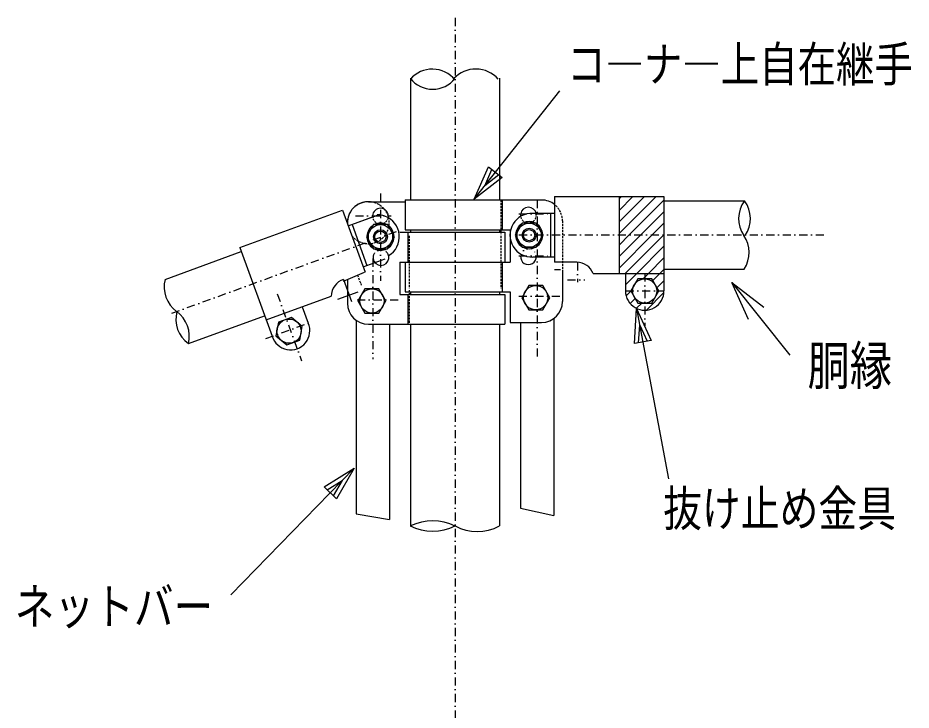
# Model space of a CAD drawing. Units: millimetres, scale not verified. Extents: x -4425 to 4425, y -3150 to 3150.
# Drawn here: x 991 to 2085, y -792 to 56 of the extents above; entities that cross this region are included whole.
import ezdxf
from ezdxf.enums import TextEntityAlignment as Align

# ---------------------------------------------------------------- set-up
doc = ezdxf.new("R2010")
doc.units = ezdxf.units.MM
doc.header["$LTSCALE"] = 20
for name, pattern in [('USER1', [1.01, 0.5, -0.25, 0.01, -0.25]), ('USER2', [0.1875, 0.125, -0.0625]), ('USER3', [0.26, 0.01, -0.25]), ('USER4', [1.27, 0.5, -0.25, 0.01, -0.25, 0.01, -0.25])]:
    doc.linetypes.add(name, pattern=pattern)
for name, color, linetype, lineweight in [('0-1_2', 7, 'Continuous', 25), ('0-2_1', 7, 'Continuous', 25), ('0-3_0', 7, 'Continuous', 25)]:
    doc.layers.add(name, color=color, linetype=linetype, lineweight=lineweight)
doc.styles.add('ＭＳ ゴシック', font='')
doc.styles.get('ＭＳ ゴシック').set_extended_font_data('MS Gothic')

# ---------------------------------------------------------------- blocks, each defined once
blk = doc.blocks.new('C11')
at = {"layer": '0-2_1', "color": 4}
blk.add_line((119560.5, 53094.6), (116540.5, 49993.9), dxfattribs=at)
blk.add_lwpolyline([(118824, 52639.4), (119560.5, 53094.6), (119124.9, 52346.4)], close=True, dxfattribs=at)
blk.add_lwpolyline([(118899.2, 52566.2), (119267.5, 52793.8), (119049.7, 52419.6)], dxfattribs=at)
blk = doc.blocks.new('C13')
at = {"layer": '0-2_1', "color": 4}
blk.add_line((122499.1, 59687.7), (124602.2, 62344.9), dxfattribs=at)
blk.add_lwpolyline([(123185.1, 60216.1), (122499.1, 59687.7), (122855.8, 60476.7)], close=True, dxfattribs=at)
blk.add_lwpolyline([(123102.7, 60281.2), (122759.8, 60017.1), (122938.1, 60411.6)], dxfattribs=at)
blk = doc.blocks.new('C14')
at = {"layer": '0-2_1', "color": 4}
blk.add_line((128813.4, 57642.3), (130236.4, 55863.6), dxfattribs=at)
blk.add_lwpolyline([(129225.7, 56742.7), (128813.4, 57642.3), (129600.5, 57042.6)], dxfattribs=at)
blk = doc.blocks.new('C12')
at = {"layer": '0-2_1', "color": 4}
blk.add_line((123744.2, 38877.2), (126733.6, 35861.3), dxfattribs=at)
blk.add_lwpolyline([(124186.4, 38132.7), (123744.2, 38877.2), (124484.7, 38428.4)], close=True, dxfattribs=at)
blk.add_lwpolyline([(124260.9, 38206.7), (124039.8, 38578.9), (124410.1, 38354.5)], dxfattribs=at)

msp = doc.modelspace()

# ---------------------------------------------------------------- linework, layer by layer
at = {"layer": '0-1_2'}
for p, q in [((1727.59, -165.25), (1730.48, -162.36)), ((1727.59, -179.39), (1744.62, -162.36)), ((1727.59, -193.53), (1758.76, -162.36)), ((1727.59, -207.67), (1772.91, -162.36)), ((1739.94, -209.47), (1782.59, -166.82)), ((1754.08, -209.47), (1782.59, -180.96)), ((1768.22, -209.47), (1782.59, -195.1)), ((1727.59, -221.82), (1739.94, -209.47)), ((1727.59, -235.96), (1754.08, -209.47)), ((1727.59, -250.1), (1768.22, -209.47)), ((1774.03, -274.37), (1782.59, -265.81)), ((1736.26, -283.86), (1741.94, -278.18)), ((1761.1, -301.44), (1782.39, -280.16)), ((1741, -293.26), (1747.12, -287.14)), ((1749.06, -299.34), (1755.48, -292.92))]:
    msp.add_line(p, q, dxfattribs=at)
for points in [[(1452.44, -211.67), (1443.87, -196.83), (1426.73, -196.83), (1418.16, -211.67), (1426.73, -226.52), (1443.87, -226.52)], [(1634.59, -209.74), (1626.01, -194.9), (1608.87, -194.9), (1600.3, -209.74), (1608.87, -224.59), (1626.01, -224.59)], [(1634.59, -209.74), (1626.01, -194.9), (1608.87, -194.9), (1600.3, -209.74), (1608.87, -224.59), (1626.01, -224.59)]]:
    msp.add_lwpolyline(points, close=True, dxfattribs=at)
for points in [[(1735.19, -256.64), (1782.36, -209.47), (1782.59, -209.24)], [(1735.45, -270.53), (1749.33, -256.64), (1782.59, -223.38)], [(1756.89, -263.23), (1759.02, -261.1), (1763.47, -256.64), (1782.59, -237.53)], [(1768.85, -265.41), (1777.62, -256.64), (1782.59, -251.67)]]:
    msp.add_lwpolyline(points, dxfattribs=at)
at = {"layer": '0-1_2', "color": 2}
for points in [[(1642.65, -286.34), (1634.08, -271.49), (1616.93, -271.49), (1608.36, -286.34), (1616.93, -301.18), (1634.08, -301.18)], [(1776.16, -278.07), (1767.59, -263.23), (1750.45, -263.23), (1741.88, -278.07), (1750.45, -292.92), (1767.59, -292.92)], [(1442.01, -290.29), (1433.44, -275.44), (1416.3, -275.44), (1407.73, -290.29), (1416.3, -305.14), (1433.44, -305.14)], [(1339.5, -321.46), (1326.37, -310.44), (1310.26, -316.31), (1307.28, -333.19), (1320.41, -344.21), (1336.52, -338.34)]]:
    msp.add_lwpolyline(points, close=True, dxfattribs=at)
at = {"layer": '0-1_2'}
for centre, radius in [((1435.3, -211.67), 14.85), ((1435.3, -211.67), 14.85), ((1617.44, -209.74), 14.85), ((1617.44, -209.74), 14.85), ((1435.3, -211.67), 6.86), ((1617.44, -209.74), 6.86), ((1617.44, -209.74), 6.86)]:
    msp.add_circle(centre, radius, dxfattribs=at)
at = {"layer": '0-1_2', "color": 4}
for centre in [(1435.3, -211.67), (1617.44, -209.74), (1617.44, -209.74)]:
    msp.add_circle(centre, 8.57, dxfattribs=at)
at = {"layer": '0-1_2', "color": 2}
for centre in [(1625.51, -286.34), (1625.51, -286.34), (1759.02, -278.07), (1424.87, -290.29), (1323.39, -327.33)]:
    msp.add_circle(centre, 14.85, dxfattribs=at)
at = {"layer": '0-1_2'}
msp.add_arc((1759.02, -278.07), 23.57, 180, 0.50484, dxfattribs=at)
at = {"layer": '0-2_1', "color": 4, "linetype": 'USER1'}
for p, q in [((1526.61, 56.49), (1526.61, -1384.28)), ((1435.18, -158.53), (1435.18, -265.67)), ((1435.18, -158.53), (1435.18, -265.67)), ((1627.23, -166.64), (1627.23, -361.63)), ((1627.23, -166.64), (1627.23, -361.63)), ((1404.59, -185.93), (1448.38, -185.93)), ((1404.59, -185.93), (1448.38, -185.93)), ((1604.75, -183.79), (1643.73, -183.79)), ((1604.75, -183.79), (1643.73, -183.79)), ((1179.61, -305.4), (1455.5, -204.98)), ((1604.84, -209.47), (1983.32, -209.47)), ((1425.81, -238.4), (1425.81, -361.63)), ((1425.81, -238.4), (1425.81, -361.63)), ((1604.75, -235.22), (1643.73, -235.22)), ((1604.75, -235.22), (1643.73, -235.22)), ((1676.52, -243.01), (1676.52, -267.36)), ((1676.52, -243.01), (1676.52, -267.36)), ((1648.66, -251.72), (1655.9, -251.72)), ((1648.66, -251.72), (1655.9, -251.72)), ((1759.02, -256.64), (1759.02, -320.98)), ((1664.37, -264.43), (1685.79, -264.43)), ((1664.37, -264.43), (1685.79, -264.43)), ((1308.84, -281.8), (1338.58, -363.5)), ((1308.84, -281.8), (1338.58, -363.5)), ((1604.75, -284.5), (1658.31, -284.5)), ((1604.75, -284.5), (1658.31, -284.5)), ((1735.64, -278.07), (1782.6, -278.07)), ((1735.64, -278.07), (1782.6, -278.07)), ((1406.64, -288.76), (1459.11, -288.76)), ((1406.64, -288.76), (1459.11, -288.76)), ((1295.02, -336.37), (1350.99, -316)), ((1295.02, -336.37), (1350.99, -316))]:
    msp.add_line(p, q, dxfattribs=at)
at = {"layer": '0-2_1'}
for p, q in [((1472.18, -17.22), (1472.18, -166.61)), ((1472.18, -17.22), (1472.18, -166.61)), ((1581.04, -17.22), (1581.04, -166.61)), ((1581.04, -17.22), (1581.04, -166.61)), ((1648.66, -162.36), (1648.66, -242.89)), ((1648.66, -162.36), (1782.59, -162.36)), ((1727.59, -162.36), (1727.59, -256.64)), ((1782.59, -162.36), (1782.59, -278.07)), ((1420.54, -168.76), (1465.45, -168.76)), ((1465.45, -166.61), (1632.68, -166.61)), ((1465.45, -166.61), (1465.45, -203.07)), ((1584.47, -166.61), (1584.47, -203.04)), ((1782.59, -167.69), (1881.39, -167.69)), ((1263.03, -224.87), (1388.89, -179.06)), ((1263.03, -224.87), (1388.89, -179.06)), ((1388.89, -179.06), (1416.51, -254.95)), ((1388.89, -179.06), (1416.51, -254.95)), ((1395.85, -198.19), (1434.94, -183.96)), ((1395.85, -198.19), (1432.29, -184.93)), ((1621.88, -182.72), (1648.66, -182.72)), ((1621.88, -182.72), (1648.66, -182.72)), ((1643.73, -182.72), (1643.73, -236.29)), ((1643.73, -182.72), (1643.73, -236.29)), ((1400.48, -196.5), (1418.8, -246.84)), ((1400.48, -196.5), (1418.8, -246.84)), ((1459.11, -206.26), (1587.68, -206.26)), ((1465.54, -203.04), (1594.11, -203.04)), ((1465.54, -203.04), (1594.11, -203.04)), ((1468.75, -206.26), (1468.75, -242.69)), ((1472.18, -203.04), (1472.18, -206.26)), ((1472.18, -203.04), (1472.18, -206.26)), ((1581.04, -203.04), (1581.04, -206.26)), ((1581.04, -203.04), (1581.04, -206.26)), ((1587.68, -206.26), (1587.68, -242.69)), ((1594.11, -203.04), (1594.11, -242.69)), ((1262.96, -224.93), (1302.54, -333.66)), ((1262.96, -224.93), (1302.54, -333.66)), ((1171.48, -263.89), (1264.78, -229.93)), ((1171.48, -263.89), (1264.78, -229.93)), ((1414.17, -248.53), (1441.16, -238.71)), ((1414.17, -248.53), (1441.16, -238.71)), ((1621.88, -236.29), (1648.66, -236.29)), ((1621.88, -236.29), (1648.66, -236.29)), ((1459.11, -242.69), (1587.68, -242.69)), ((1459.11, -242.69), (1459.11, -282.33)), ((1459.11, -242.69), (1594.11, -242.69)), ((1459.11, -242.69), (1587.68, -242.69)), ((1459.11, -242.69), (1459.11, -282.33)), ((1465.54, -242.69), (1465.54, -279.11)), ((1584.47, -242.69), (1584.47, -279.11)), ((1675.57, -242.89), (1648.66, -242.89)), ((1782.59, -251.26), (1881, -251.26)), ((1389.82, -265.94), (1415.93, -255.18)), ((1389.82, -265.94), (1415.93, -255.18)), ((1658.31, -252.15), (1658.31, -290.93)), ((1695.83, -256.64), (1782.59, -256.64)), ((1735.45, -256.64), (1735.45, -278.07)), ((1390.18, -264.06), (1399.93, -290.85)), ((1390.18, -264.06), (1399.93, -290.85)), ((1394.73, -263.91), (1394.73, -293.07)), ((1394.73, -263.91), (1394.73, -293.07)), ((1295.28, -313.47), (1374.97, -284.46)), ((1295.28, -313.47), (1374.97, -284.46)), ((1383.11, -288.34), (1408.11, -279.24)), ((1383.11, -288.34), (1408.11, -279.24)), ((1459.11, -282.33), (1587.68, -282.33)), ((1465.54, -279.11), (1594.11, -279.11)), ((1468.75, -282.33), (1468.75, -318.76)), ((1472.18, -279.11), (1472.18, -282.33)), ((1472.18, -279.11), (1472.18, -282.33)), ((1581.04, -279.11), (1581.04, -282.33)), ((1581.04, -279.11), (1581.04, -282.33)), ((1587.68, -282.33), (1587.68, -318.76)), ((1594.11, -279.11), (1594.11, -316.61)), ((1339.58, -297.34), (1346.91, -317.48)), ((1339.58, -297.34), (1346.91, -317.48)), ((1200.03, -342.44), (1293.36, -308.47)), ((1200.03, -342.44), (1293.36, -308.47)), ((1405.66, -314.11), (1405.66, -551.33)), ((1594.11, -316.61), (1632.68, -316.61)), ((1606.88, -316.61), (1606.88, -544.37)), ((1647.59, -311.82), (1647.59, -553.1)), ((1420.54, -318.76), (1587.68, -318.76)), ((1446.38, -318.76), (1446.38, -557.9)), ((1472.18, -318.76), (1472.18, -566.19)), ((1581.04, -318.76), (1581.04, -565.9)), ((1606.88, -544.37), (1647.59, -553.1)), ((1606.88, -544.37), (1647.59, -553.1)), ((1405.66, -551.33), (1446.38, -557.9)), ((1405.66, -551.33), (1446.38, -557.9))]:
    msp.add_line(p, q, dxfattribs=at)
at = {"layer": '0-2_1', "color": 4, "linetype": 'USER2'}
for p, q in [((1582.75, -166.61), (1582.75, -208.4)), ((1658.31, -192.36), (1658.31, -252.15)), ((1470.47, -210.54), (1470.47, -274.83)), ((1582.75, -210.54), (1582.75, -274.83)), ((1407.24, -258.57), (1411.79, -271.09)), ((1407.24, -258.57), (1411.79, -271.09)), ((1470.47, -276.97), (1470.47, -318.76)), ((1470.47, -276.97), (1470.47, -318.76))]:
    msp.add_line(p, q, dxfattribs=at)
at = {"layer": '0-2_1'}
for centre, radius, start, end in [((1498.93, -41.96), 35.66, 39.29541, 139.04399), ((1551.96, -43.3), 37.05, 41.84698, 136.6125), ((1499.27, 4.12), 35.01, 218.83783, 321.18048), ((1420.45, -194.5), 25.71, 90.00029, 181.44481), ((1420.45, -194.5), 25.71, 90.00029, 127.81393), ((1632.59, -192.36), 25.71, 51.3178, 90.00014), ((1632.59, -192.36), 25.71, 51.3178, 90.00014), ((1910.88, -189.33), 36.84, 144.02304, 214.36555), ((1851.58, -189.33), 36.84, 325.63415, 35.97696), ((1435.31, -186.39), 9.64, 2.71939, 177.28215), ((1431.54, -211.7), 26.79, 70.08633, 90.35266), ((1431.54, -211.7), 26.79, 70.08633, 90.35266), ((1620.68, -209.77), 26.79, 87.4372, 272.5628), ((1620.68, -209.77), 26.79, 87.4372, 272.5628), ((1616.6, -185.11), 9.64, 7.87286, 172.12701), ((1616.6, -185.11), 9.64, 7.87286, 172.12701), ((1435.3, -211.67), 16.61, 63.37547, 116.62454), ((1431.63, -211.67), 26.79, 300.41446, 70.08634), ((1431.63, -211.67), 26.79, 300.41446, 70.08634), ((1617.44, -209.74), 16.61, 123.3755, 176.62463), ((1617.44, -209.74), 16.61, 123.3755, 176.62463), ((1617.44, -209.74), 16.61, 63.37547, 116.62454), ((1617.44, -209.74), 16.61, 63.37547, 116.62454), ((1617.44, -209.74), 16.61, 3.37538, 56.6245), ((1617.44, -209.74), 16.61, 3.37538, 56.6245), ((1435.3, -211.67), 16.61, 123.3755, 176.62463), ((1435.3, -211.67), 16.61, 3.37538, 56.6245), ((1435.3, -211.67), 16.61, 183.37537, 236.62476), ((1435.3, -211.67), 16.61, 303.37524, 356.62451), ((1617.44, -209.74), 16.61, 183.37537, 236.62476), ((1617.44, -209.74), 16.61, 183.37537, 236.62476), ((1617.44, -209.74), 16.61, 303.37524, 356.62451), ((1617.44, -209.74), 16.61, 303.37524, 356.62451), ((1849.22, -230.98), 37.7, 327.4638, 33.60266), ((1435.3, -211.67), 16.61, 243.37546, 296.62454), ((1617.44, -209.74), 16.61, 243.37546, 296.62454), ((1617.44, -209.74), 16.61, 243.37546, 296.62454), ((1435.87, -237.23), 9.64, 187.1346, 352.86703), ((1616.6, -236.16), 9.64, 174.39186, 5.60812), ((1616.6, -236.16), 9.64, 174.39186, 5.60812), ((1675.87, -264.43), 21.43, 21.31086, 90), ((1207.11, -273.27), 36.84, 165.25534, 234.36761), ((1207.11, -273.27), 36.84, 165.25534, 234.36761), ((1396.4, -284.57), 21.43, 106.87415, 179.71504), ((1396.4, -284.57), 21.43, 106.87415, 179.71504), ((1420.45, -293.07), 25.71, 180, 270), ((1420.45, -293.07), 25.71, 180, 270), ((1632.59, -290.93), 25.71, 270, 0), ((1219.76, -313.15), 35.14, 163.75481, 236.24262), ((1219.76, -313.15), 35.14, 163.75481, 236.24262), ((1163.41, -333.5), 37.7, 345.95721, 53.60388), ((1163.41, -333.5), 37.7, 345.95721, 53.60388), ((1325.23, -326.69), 23.57, 197.00066, 23.0018), ((1325.23, -326.69), 23.57, 197.00066, 23.0018), ((1499.27, -509.39), 62.93, 244.01971, 295.9826), ((1499.27, -509.39), 62.93, 244.01971, 295.9826), ((1498.95, -621.35), 61.54, 63.27, 115.83704), ((1498.95, -621.35), 61.54, 63.27, 115.83704), ((1553.78, -515.09), 57.66, 241.91358, 298.0845), ((1553.78, -515.09), 57.66, 241.91358, 298.0845)]:
    msp.add_arc(centre, radius, start, end, dxfattribs=at)
at = {"layer": '0-2_1', "color": 4, "linetype": 'USER2'}
for centre, radius, start, end in [((1420.45, -194.5), 25.71, 218.5557, 180), ((1420.45, -194.5), 25.71, 218.5557, 180), ((1632.59, -192.36), 25.71, 0, 51.3178), ((1435.31, -186.39), 9.64, 177.28215, 2.71939), ((1435.31, -186.39), 9.64, 177.28215, 2.71939), ((1616.6, -185.11), 9.64, 172.12701, 7.87286), ((1616.6, -185.11), 9.64, 172.12701, 7.87286)]:
    msp.add_arc(centre, radius, start, end, dxfattribs=at)
at = {"layer": '0-2_1', "color": 4, "linetype": 'USER4'}
msp.add_arc((1435.87, -237.23), 9.64, 352.86703, 187.13458, dxfattribs=at)
at = {"layer": '0-2_1', "color": 4, "linetype": 'USER3'}
msp.add_arc((1616.6, -236.16), 9.64, 5.60812, 174.39186, dxfattribs=at)
msp.add_arc((1616.6, -236.16), 9.64, 5.60812, 174.39186, dxfattribs=at)

# ---------------------------------------------------------------- block references
at = {"layer": '0-3_0', "xscale": 0.05, "yscale": 0.05}
for name in ['C13', 'C14', 'C11']:
    msp.add_blockref(name, (-4575, -3150), dxfattribs=at)
at = {"layer": '0-3_0', "xscale": 0.05, "yscale": 0.05, "rotation": 325.84497}
msp.add_blockref('C12', (-4462.4, 1565.72), dxfattribs=at)

# ---------------------------------------------------------------- texts
at = {"layer": '0-2_1', "color": 4, "style": 'ＭＳ ゴシック', "width": 0.8}
for s, height, p in [('コ―ナ―上自在継手', 43.16, (1663.95, -34.77)), ('胴縁', 47.36, (1958.52, -407.34)), ('抜け止め金具', 43.59, (1781.49, -579.46)), ('ネットバー', 44.57, (987.28, -700.29))]:
    msp.add_text(s, height=height, dxfattribs=at).set_placement(p, align=Align.BOTTOM_LEFT)

doc.saveas('drawing.dxf')
